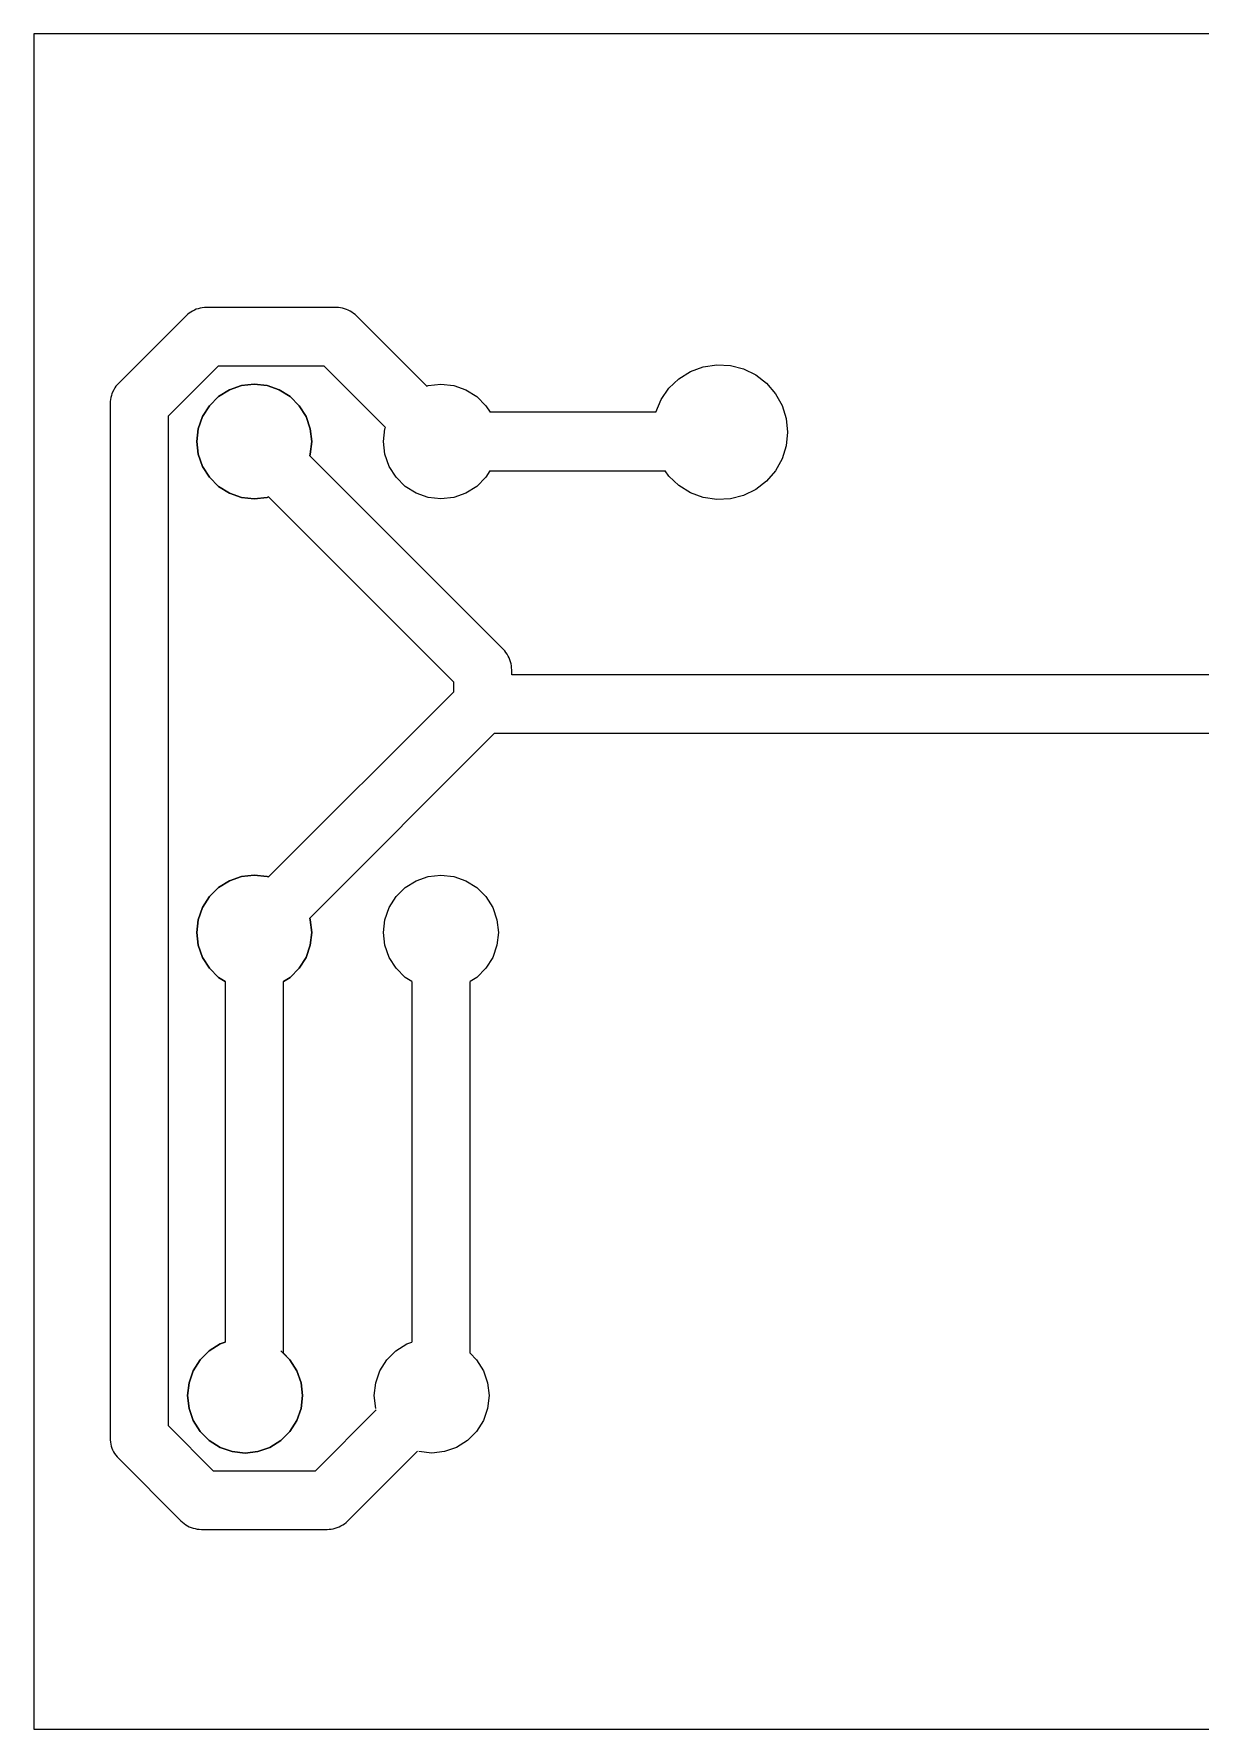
# Model space of a CAD drawing. Header units: millimetres. Extents: x -56 to -24, y 18.5 to 41.7.
# Drawn here: x -55.97 to -39.98, y 18.46 to 41.7 of the extents above; entities that cross this region are included whole.
import ezdxf

# ---------------------------------------------------------------- set-up
doc = ezdxf.new("R2010")
doc.units = ezdxf.units.MM
doc.header["$MEASUREMENT"] = 0
doc.layers.add('boardoutline', color=7, linetype='Continuous')
doc.layers.add('Solder Tracks', color=7, linetype='Continuous')

msp = doc.modelspace()

# ---------------------------------------------------------------- hatches: boundary and pattern name
at = {"layer": 'boardoutline', "true_color": 0x373435}
h = msp.add_hatch(color=250, dxfattribs=at)
edge = h.paths.add_edge_path()
edge.add_spline(control_points=[(-55.9706, 23.964), (-55.9706, 23.964), (-55.9706, 23.964), (-55.9706, 23.964)], knot_values=[0, 0, 0, 0, 1, 1, 1, 1], degree=3, periodic=1)

# ---------------------------------------------------------------- linework, layer by layer
at = {"layer": 'boardoutline', "color": 250, "lineweight": 9}
for points in [[(-23.9818, 41.7034), (-23.9818, 41.7034), (-55.9706, 41.7034), (-55.9706, 41.7034)], [(-55.9706, 41.7034), (-55.9706, 41.7034), (-55.9706, 23.964), (-55.9706, 23.964)], [(-55.9706, 23.964), (-55.9706, 23.964), (-55.9706, 18.4624), (-55.9706, 18.4624)], [(-55.9706, 23.964), (-55.9706, 23.964), (-55.9706, 23.964), (-55.9706, 23.964)], [(-55.9706, 18.4624), (-55.9706, 18.4624), (-23.9818, 18.4624), (-23.9818, 18.4624)]]:
    msp.add_open_spline(points, degree=3, dxfattribs=at)
msp.add_open_spline([(-49.4179, 32.9143), (-49.4179, 32.9143), (-31.4269, 32.9143), (-31.4269, 32.9143), (-31.4269, 32.9143), (-31.3959, 32.9133), (-31.3959, 32.9133), (-31.3959, 32.9133), (-31.3679, 32.9103), (-31.3679, 32.9103), (-31.3679, 32.9103), (-31.3399, 32.9043), (-31.3399, 32.9043), (-31.3399, 32.9043), (-31.3129, 32.8973), (-31.3129, 32.8973), (-31.3129, 32.8973), (-31.2859, 32.8883), (-31.2859, 32.8883), (-31.2859, 32.8883), (-31.2599, 32.8773), (-31.2599, 32.8773), (-31.2599, 32.8773), (-31.2339, 32.8653), (-31.2339, 32.8653), (-31.2339, 32.8653), (-31.2099, 32.8503), (-31.2099, 32.8503), (-31.2099, 32.8503), (-31.1869, 32.8343), (-31.1869, 32.8343), (-31.1869, 32.8343), (-31.1649, 32.8163), (-31.1649, 32.8163), (-31.1649, 32.8163), (-31.1439, 32.7973), (-31.1439, 32.7973), (-31.1439, 32.7973), (-28.8919, 30.5463), (-28.8919, 30.5463), (-28.8919, 30.5463), (-27.4748, 30.5463), (-27.4748, 30.5463), (-27.4748, 30.5463), (-27.4533, 30.5664), (-27.4533, 30.5664), (-27.4533, 30.5664), (-27.329, 30.6308), (-27.329, 30.6308), (-27.329, 30.6308), (-27.1919, 30.6593), (-27.1919, 30.6593), (-27.1919, 30.6593), (-27.0522, 30.6498), (-27.0522, 30.6498), (-27.0522, 30.6498), (-26.9203, 30.6029), (-26.9203, 30.6029), (-26.9203, 30.6029), (-26.8059, 30.5221), (-26.8059, 30.5221), (-26.8059, 30.5221), (-26.7175, 30.4135), (-26.7175, 30.4135), (-26.7175, 30.4135), (-26.6617, 30.2851), (-26.6617, 30.2851), (-26.6617, 30.2851), (-26.6427, 30.1464), (-26.6427, 30.1464), (-26.6427, 30.1464), (-26.6617, 30.0077), (-26.6617, 30.0077), (-26.6617, 30.0077), (-26.7175, 29.8793), (-26.7175, 29.8793), (-26.7175, 29.8793), (-26.8059, 29.7707), (-26.8059, 29.7707), (-26.8059, 29.7707), (-26.9203, 29.6899), (-26.9203, 29.6899), (-26.9203, 29.6899), (-27.0522, 29.643), (-27.0522, 29.643), (-27.0522, 29.643), (-27.1919, 29.6335), (-27.1919, 29.6335), (-27.1919, 29.6335), (-27.329, 29.662), (-27.329, 29.662), (-27.329, 29.662), (-27.4533, 29.7264), (-27.4533, 29.7264), (-27.4533, 29.7264), (-27.4746, 29.7463), (-27.4746, 29.7463), (-27.4746, 29.7463), (-29.0579, 29.7463), (-29.0579, 29.7463), (-29.0579, 29.7463), (-29.0889, 29.7473), (-29.0889, 29.7473), (-29.0889, 29.7473), (-29.1169, 29.7503), (-29.1169, 29.7503), (-29.1169, 29.7503), (-29.1449, 29.7563), (-29.1449, 29.7563), (-29.1449, 29.7563), (-29.1719, 29.7633), (-29.1719, 29.7633), (-29.1719, 29.7633), (-29.1989, 29.7723), (-29.1989, 29.7723), (-29.1989, 29.7723), (-29.2249, 29.7833), (-29.2249, 29.7833), (-29.2249, 29.7833), (-29.2509, 29.7953), (-29.2509, 29.7953), (-29.2509, 29.7953), (-29.2749, 29.8103), (-29.2749, 29.8103), (-29.2749, 29.8103), (-29.2979, 29.8263), (-29.2979, 29.8263), (-29.2979, 29.8263), (-29.3199, 29.8443), (-29.3199, 29.8443), (-29.3199, 29.8443), (-29.3409, 29.8633), (-29.3409, 29.8633), (-29.3409, 29.8633), (-31.5929, 32.1143), (-31.5929, 32.1143), (-31.5929, 32.1143), (-49.6519, 32.1143), (-49.6519, 32.1143), (-49.6519, 32.1143), (-52.187, 29.5792), (-52.187, 29.5792), (-52.187, 29.5792), (-52.1801, 29.5596), (-52.1801, 29.5596), (-52.1801, 29.5596), (-52.1604, 29.3844), (-52.1604, 29.3844), (-52.1604, 29.3844), (-52.1801, 29.2092), (-52.1801, 29.2092), (-52.1801, 29.2092), (-52.2383, 29.0428), (-52.2383, 29.0428), (-52.2383, 29.0428), (-52.3321, 28.8935), (-52.3321, 28.8935), (-52.3321, 28.8935), (-52.4568, 28.7688), (-52.4568, 28.7688), (-52.4568, 28.7688), (-52.5479, 28.7116), (-52.5479, 28.7116), (-52.5479, 28.7116), (-52.5479, 23.6141), (-52.5479, 23.6141), (-52.5479, 23.6141), (-52.4591, 23.5253), (-52.4591, 23.5253), (-52.4591, 23.5253), (-52.3653, 23.376), (-52.3653, 23.376), (-52.3653, 23.376), (-52.3071, 23.2096), (-52.3071, 23.2096), (-52.3071, 23.2096), (-52.2874, 23.0344), (-52.2874, 23.0344), (-52.2874, 23.0344), (-52.3071, 22.8592), (-52.3071, 22.8592), (-52.3071, 22.8592), (-52.3653, 22.6927), (-52.3653, 22.6927), (-52.3653, 22.6927), (-52.4591, 22.5434), (-52.4591, 22.5434), (-52.4591, 22.5434), (-52.5838, 22.4188), (-52.5838, 22.4188), (-52.5838, 22.4188), (-52.7331, 22.325), (-52.7331, 22.325), (-52.7331, 22.325), (-52.8995, 22.2667), (-52.8995, 22.2667), (-52.8995, 22.2667), (-53.0748, 22.247), (-53.0748, 22.247), (-53.0748, 22.247), (-53.25, 22.2667), (-53.25, 22.2667), (-53.25, 22.2667), (-53.4164, 22.325), (-53.4164, 22.325), (-53.4164, 22.325), (-53.5657, 22.4188), (-53.5657, 22.4188), (-53.5657, 22.4188), (-53.6904, 22.5434), (-53.6904, 22.5434), (-53.6904, 22.5434), (-53.7842, 22.6927), (-53.7842, 22.6927), (-53.7842, 22.6927), (-53.8424, 22.8592), (-53.8424, 22.8592), (-53.8424, 22.8592), (-53.8622, 23.0344), (-53.8622, 23.0344), (-53.8622, 23.0344), (-53.8424, 23.2096), (-53.8424, 23.2096), (-53.8424, 23.2096), (-53.7842, 23.376), (-53.7842, 23.376), (-53.7842, 23.376), (-53.6904, 23.5253), (-53.6904, 23.5253), (-53.6904, 23.5253), (-53.5657, 23.65), (-53.5657, 23.65), (-53.5657, 23.65), (-53.4164, 23.7438), (-53.4164, 23.7438), (-53.4164, 23.7438), (-53.3479, 23.7678), (-53.3479, 23.7678), (-53.3479, 23.7678), (-53.3479, 28.7118), (-53.3479, 28.7118), (-53.3479, 28.7118), (-53.4387, 28.7688), (-53.4387, 28.7688), (-53.4387, 28.7688), (-53.5634, 28.8935), (-53.5634, 28.8935), (-53.5634, 28.8935), (-53.6572, 29.0428), (-53.6572, 29.0428), (-53.6572, 29.0428), (-53.7154, 29.2092), (-53.7154, 29.2092), (-53.7154, 29.2092), (-53.7352, 29.3844), (-53.7352, 29.3844), (-53.7352, 29.3844), (-53.7154, 29.5596), (-53.7154, 29.5596), (-53.7154, 29.5596), (-53.6572, 29.726), (-53.6572, 29.726), (-53.6572, 29.726), (-53.5634, 29.8753), (-53.5634, 29.8753), (-53.5634, 29.8753), (-53.4387, 30), (-53.4387, 30), (-53.4387, 30), (-53.2894, 30.0938), (-53.2894, 30.0938), (-53.2894, 30.0938), (-53.123, 30.1521), (-53.123, 30.1521), (-53.123, 30.1521), (-52.9478, 30.1718), (-52.9478, 30.1718), (-52.9478, 30.1718), (-52.7725, 30.1521), (-52.7725, 30.1521), (-52.7725, 30.1521), (-52.7529, 30.1453), (-52.7529, 30.1453), (-52.7529, 30.1453), (-50.2179, 32.6803), (-50.2179, 32.6803), (-50.2179, 32.6803), (-50.2179, 32.8183), (-50.2179, 32.8183), (-50.2179, 32.8183), (-52.7533, 35.3545), (-52.7533, 35.3545), (-52.7533, 35.3545), (-52.7725, 35.3478), (-52.7725, 35.3478), (-52.7725, 35.3478), (-52.9478, 35.328), (-52.9478, 35.328), (-52.9478, 35.328), (-53.123, 35.3478), (-53.123, 35.3478), (-53.123, 35.3478), (-53.2894, 35.406), (-53.2894, 35.406), (-53.2894, 35.406), (-53.4387, 35.4998), (-53.4387, 35.4998), (-53.4387, 35.4998), (-53.5634, 35.6245), (-53.5634, 35.6245), (-53.5634, 35.6245), (-53.6572, 35.7738), (-53.6572, 35.7738), (-53.6572, 35.7738), (-53.7154, 35.9402), (-53.7154, 35.9402), (-53.7154, 35.9402), (-53.7352, 36.1154), (-53.7352, 36.1154), (-53.7352, 36.1154), (-53.7154, 36.2906), (-53.7154, 36.2906), (-53.7154, 36.2906), (-53.6572, 36.4571), (-53.6572, 36.4571), (-53.6572, 36.4571), (-53.5634, 36.6063), (-53.5634, 36.6063), (-53.5634, 36.6063), (-53.4387, 36.731), (-53.4387, 36.731), (-53.4387, 36.731), (-53.2894, 36.8248), (-53.2894, 36.8248), (-53.2894, 36.8248), (-53.123, 36.8831), (-53.123, 36.8831), (-53.123, 36.8831), (-52.9478, 36.9028), (-52.9478, 36.9028), (-52.9478, 36.9028), (-52.7725, 36.8831), (-52.7725, 36.8831), (-52.7725, 36.8831), (-52.6061, 36.8248), (-52.6061, 36.8248), (-52.6061, 36.8248), (-52.4568, 36.731), (-52.4568, 36.731), (-52.4568, 36.731), (-52.3321, 36.6063), (-52.3321, 36.6063), (-52.3321, 36.6063), (-52.2383, 36.4571), (-52.2383, 36.4571), (-52.2383, 36.4571), (-52.1801, 36.2906), (-52.1801, 36.2906), (-52.1801, 36.2906), (-52.1604, 36.1154), (-52.1604, 36.1154), (-52.1604, 36.1154), (-52.1801, 35.9402), (-52.1801, 35.9402), (-52.1801, 35.9402), (-52.1871, 35.9203), (-52.1871, 35.9203), (-52.1871, 35.9203), (-49.5349, 33.2673), (-49.5349, 33.2673), (-49.5349, 33.2673), (-49.5139, 33.2443), (-49.5139, 33.2443), (-49.5139, 33.2443), (-49.4959, 33.2223), (-49.4959, 33.2223), (-49.4959, 33.2223), (-49.4799, 33.1983), (-49.4799, 33.1983), (-49.4799, 33.1983), (-49.4659, 33.1743), (-49.4659, 33.1743), (-49.4659, 33.1743), (-49.4529, 33.1493), (-49.4529, 33.1493), (-49.4529, 33.1493), (-49.4429, 33.1233), (-49.4429, 33.1233), (-49.4429, 33.1233), (-49.4339, 33.0963), (-49.4339, 33.0963), (-49.4339, 33.0963), (-49.4269, 33.0683), (-49.4269, 33.0683), (-49.4269, 33.0683), (-49.4219, 33.0403), (-49.4219, 33.0403), (-49.4219, 33.0403), (-49.4189, 33.0123), (-49.4189, 33.0123), (-49.4189, 33.0123), (-49.4179, 32.9843), (-49.4179, 32.9843), (-49.4179, 32.9843), (-49.4179, 32.9143), (-49.4179, 32.9143)], degree=3, knots=[0, 0, 0, 0, 0.0074074, 0.0074074, 0.0074074, 0.0148148, 0.0148148, 0.0148148, 0.0222222, 0.0222222, 0.0222222, 0.0296296, 0.0296296, 0.0296296, 0.037037, 0.037037, 0.037037, 0.0444444, 0.0444444, 0.0444444, 0.0518519, 0.0518519, 0.0518519, 0.0592593, 0.0592593, 0.0592593, 0.0666667, 0.0666667, 0.0666667, 0.0740741, 0.0740741, 0.0740741, 0.0814815, 0.0814815, 0.0814815, 0.0888889, 0.0888889, 0.0888889, 0.0962963, 0.0962963, 0.0962963, 0.1037037, 0.1037037, 0.1037037, 0.1111111, 0.1111111, 0.1111111, 0.1185185, 0.1185185, 0.1185185, 0.1259259, 0.1259259, 0.1259259, 0.1333333, 0.1333333, 0.1333333, 0.1407407, 0.1407407, 0.1407407, 0.1481481, 0.1481481, 0.1481481, 0.1555556, 0.1555556, 0.1555556, 0.162963, 0.162963, 0.162963, 0.1703704, 0.1703704, 0.1703704, 0.1777778, 0.1777778, 0.1777778, 0.1851852, 0.1851852, 0.1851852, 0.1925926, 0.1925926, 0.1925926, 0.2, 0.2, 0.2, 0.2074074, 0.2074074, 0.2074074, 0.2148148, 0.2148148, 0.2148148, 0.2222222, 0.2222222, 0.2222222, 0.2296296, 0.2296296, 0.2296296, 0.237037, 0.237037, 0.237037, 0.2444444, 0.2444444, 0.2444444, 0.2518519, 0.2518519, 0.2518519, 0.2592593, 0.2592593, 0.2592593, 0.2666667, 0.2666667, 0.2666667, 0.2740741, 0.2740741, 0.2740741, 0.2814815, 0.2814815, 0.2814815, 0.2888889, 0.2888889, 0.2888889, 0.2962963, 0.2962963, 0.2962963, 0.3037037, 0.3037037, 0.3037037, 0.3111111, 0.3111111, 0.3111111, 0.3185185, 0.3185185, 0.3185185, 0.3259259, 0.3259259, 0.3259259, 0.3333333, 0.3333333, 0.3333333, 0.3407407, 0.3407407, 0.3407407, 0.3481481, 0.3481481, 0.3481481, 0.3555556, 0.3555556, 0.3555556, 0.362963, 0.362963, 0.362963, 0.3703704, 0.3703704, 0.3703704, 0.3777778, 0.3777778, 0.3777778, 0.3851852, 0.3851852, 0.3851852, 0.3925926, 0.3925926, 0.3925926, 0.4, 0.4, 0.4, 0.4074074, 0.4074074, 0.4074074, 0.4148148, 0.4148148, 0.4148148, 0.4222222, 0.4222222, 0.4222222, 0.4296296, 0.4296296, 0.4296296, 0.437037, 0.437037, 0.437037, 0.4444444, 0.4444444, 0.4444444, 0.4518519, 0.4518519, 0.4518519, 0.4592593, 0.4592593, 0.4592593, 0.4666667, 0.4666667, 0.4666667, 0.4740741, 0.4740741, 0.4740741, 0.4814815, 0.4814815, 0.4814815, 0.4888889, 0.4888889, 0.4888889, 0.4962963, 0.4962963, 0.4962963, 0.5037037, 0.5037037, 0.5037037, 0.5111111, 0.5111111, 0.5111111, 0.5185185, 0.5185185, 0.5185185, 0.5259259, 0.5259259, 0.5259259, 0.5333333, 0.5333333, 0.5333333, 0.5407407, 0.5407407, 0.5407407, 0.5481481, 0.5481481, 0.5481481, 0.5555556, 0.5555556, 0.5555556, 0.562963, 0.562963, 0.562963, 0.5703704, 0.5703704, 0.5703704, 0.5777778, 0.5777778, 0.5777778, 0.5851852, 0.5851852, 0.5851852, 0.5925926, 0.5925926, 0.5925926, 0.6, 0.6, 0.6, 0.6074074, 0.6074074, 0.6074074, 0.6148148, 0.6148148, 0.6148148, 0.6222222, 0.6222222, 0.6222222, 0.6296296, 0.6296296, 0.6296296, 0.637037, 0.637037, 0.637037, 0.6444444, 0.6444444, 0.6444444, 0.6518519, 0.6518519, 0.6518519, 0.6592593, 0.6592593, 0.6592593, 0.6666667, 0.6666667, 0.6666667, 0.6740741, 0.6740741, 0.6740741, 0.6814815, 0.6814815, 0.6814815, 0.6888889, 0.6888889, 0.6888889, 0.6962963, 0.6962963, 0.6962963, 0.7037037, 0.7037037, 0.7037037, 0.7111111, 0.7111111, 0.7111111, 0.7185185, 0.7185185, 0.7185185, 0.7259259, 0.7259259, 0.7259259, 0.7333333, 0.7333333, 0.7333333, 0.7407407, 0.7407407, 0.7407407, 0.7481481, 0.7481481, 0.7481481, 0.7555556, 0.7555556, 0.7555556, 0.762963, 0.762963, 0.762963, 0.7703704, 0.7703704, 0.7703704, 0.7777778, 0.7777778, 0.7777778, 0.7851852, 0.7851852, 0.7851852, 0.7925926, 0.7925926, 0.7925926, 0.8, 0.8, 0.8, 0.8074074, 0.8074074, 0.8074074, 0.8148148, 0.8148148, 0.8148148, 0.8222222, 0.8222222, 0.8222222, 0.8296296, 0.8296296, 0.8296296, 0.837037, 0.837037, 0.837037, 0.8444444, 0.8444444, 0.8444444, 0.8518519, 0.8518519, 0.8518519, 0.8592593, 0.8592593, 0.8592593, 0.8666667, 0.8666667, 0.8666667, 0.8740741, 0.8740741, 0.8740741, 0.8814815, 0.8814815, 0.8814815, 0.8888889, 0.8888889, 0.8888889, 0.8962963, 0.8962963, 0.8962963, 0.9037037, 0.9037037, 0.9037037, 0.9111111, 0.9111111, 0.9111111, 0.9185185, 0.9185185, 0.9185185, 0.9259259, 0.9259259, 0.9259259, 0.9333333, 0.9333333, 0.9333333, 0.9407407, 0.9407407, 0.9407407, 0.9481481, 0.9481481, 0.9481481, 0.9555556, 0.9555556, 0.9555556, 0.962963, 0.962963, 0.962963, 0.9703704, 0.9703704, 0.9703704, 0.9777778, 0.9777778, 0.9777778, 0.9851852, 0.9851852, 0.9851852, 0.9925926, 0.9925926, 0.9925926, 1, 1, 1, 1], dxfattribs=at)
at = {"layer": 'Solder Tracks', "color": 250, "lineweight": 9}
for points in [[(-53.8189, 37.8903), (-53.8189, 37.8903), (-53.8429, 37.8743), (-53.8429, 37.8743)], [(-53.7949, 37.9043), (-53.7949, 37.9043), (-53.8189, 37.8903), (-53.8189, 37.8903)], [(-53.7699, 37.9173), (-53.7699, 37.9173), (-53.7949, 37.9043), (-53.7949, 37.9043)], [(-53.7439, 37.9273), (-53.7439, 37.9273), (-53.7699, 37.9173), (-53.7699, 37.9173)], [(-53.7169, 37.9363), (-53.7169, 37.9363), (-53.7439, 37.9273), (-53.7439, 37.9273)], [(-53.6889, 37.9433), (-53.6889, 37.9433), (-53.7169, 37.9363), (-53.7169, 37.9363)], [(-53.6609, 37.9483), (-53.6609, 37.9483), (-53.6889, 37.9433), (-53.6889, 37.9433)], [(-53.6329, 37.9513), (-53.6329, 37.9513), (-53.6609, 37.9483), (-53.6609, 37.9483)], [(-53.6049, 37.9523), (-53.6049, 37.9523), (-53.6329, 37.9513), (-53.6329, 37.9513)], [(-51.8259, 37.9523), (-51.8259, 37.9523), (-53.6049, 37.9523), (-53.6049, 37.9523)], [(-51.7949, 37.9513), (-51.7949, 37.9513), (-51.8259, 37.9523), (-51.8259, 37.9523)], [(-51.7669, 37.9483), (-51.7669, 37.9483), (-51.7949, 37.9513), (-51.7949, 37.9513)], [(-51.7389, 37.9423), (-51.7389, 37.9423), (-51.7669, 37.9483), (-51.7669, 37.9483)], [(-51.7109, 37.9353), (-51.7109, 37.9353), (-51.7389, 37.9423), (-51.7389, 37.9423)], [(-51.6849, 37.9263), (-51.6849, 37.9263), (-51.7109, 37.9353), (-51.7109, 37.9353)], [(-51.6589, 37.9153), (-51.6589, 37.9153), (-51.6849, 37.9263), (-51.6849, 37.9263)], [(-51.6329, 37.9033), (-51.6329, 37.9033), (-51.6589, 37.9153), (-51.6589, 37.9153)], [(-51.6089, 37.8883), (-51.6089, 37.8883), (-51.6329, 37.9033), (-51.6329, 37.9033)], [(-51.5859, 37.8723), (-51.5859, 37.8723), (-51.6089, 37.8883), (-51.6089, 37.8883)], [(-53.8879, 37.8353), (-53.8879, 37.8353), (-54.8079, 36.9153), (-54.8079, 36.9153)], [(-53.8649, 37.8563), (-53.8649, 37.8563), (-53.8879, 37.8353), (-53.8879, 37.8353)], [(-53.8429, 37.8743), (-53.8429, 37.8743), (-53.8649, 37.8563), (-53.8649, 37.8563)], [(-51.5639, 37.8543), (-51.5639, 37.8543), (-51.5859, 37.8723), (-51.5859, 37.8723)], [(-51.5429, 37.8353), (-51.5429, 37.8353), (-51.5639, 37.8543), (-51.5639, 37.8543)], [(-50.5835, 36.8759), (-50.5835, 36.8759), (-51.5429, 37.8353), (-51.5429, 37.8353)], [(-54.1249, 36.4663), (-54.1249, 36.4663), (-53.4389, 37.1523), (-53.4389, 37.1523)], [(-53.4389, 37.1523), (-53.4389, 37.1523), (-51.9919, 37.1523), (-51.9919, 37.1523)], [(-51.9919, 37.1523), (-51.9919, 37.1523), (-51.149, 36.3094), (-51.149, 36.3094)], [(-47.2607, 36.8449), (-47.2607, 36.8449), (-47.1251, 36.9739), (-47.1251, 36.9739)], [(-47.1251, 36.9739), (-47.1251, 36.9739), (-46.9662, 37.0729), (-46.9662, 37.0729)], [(-46.9662, 37.0729), (-46.9662, 37.0729), (-46.7907, 37.1379), (-46.7907, 37.1379)], [(-46.7907, 37.1379), (-46.7907, 37.1379), (-46.6057, 37.1662), (-46.6057, 37.1662)], [(-46.6057, 37.1662), (-46.6057, 37.1662), (-46.4188, 37.1568), (-46.4188, 37.1568)], [(-46.4188, 37.1568), (-46.4188, 37.1568), (-46.2376, 37.1098), (-46.2376, 37.1098)], [(-46.2376, 37.1098), (-46.2376, 37.1098), (-46.0696, 37.0274), (-46.0696, 37.0274)], [(-46.0696, 37.0274), (-46.0696, 37.0274), (-45.9216, 36.9129), (-45.9216, 36.9129)], [(-54.9079, 36.7473), (-54.9079, 36.7473), (-54.9159, 36.7193), (-54.9159, 36.7193)], [(-54.8999, 36.7733), (-54.8999, 36.7733), (-54.9079, 36.7473), (-54.9079, 36.7473)], [(-54.8759, 36.8253), (-54.8759, 36.8253), (-54.8999, 36.7733), (-54.8999, 36.7733)], [(-54.8619, 36.8493), (-54.8619, 36.8493), (-54.8759, 36.8253), (-54.8759, 36.8253)], [(-54.8459, 36.8723), (-54.8459, 36.8723), (-54.8619, 36.8493), (-54.8619, 36.8493)], [(-54.8269, 36.8943), (-54.8269, 36.8943), (-54.8459, 36.8723), (-54.8459, 36.8723)], [(-54.8079, 36.9153), (-54.8079, 36.9153), (-54.8269, 36.8943), (-54.8269, 36.8943)], [(-53.5634, 36.6063), (-53.5634, 36.6063), (-53.4387, 36.731), (-53.4387, 36.731)], [(-53.4387, 36.731), (-53.4387, 36.731), (-53.2894, 36.8248), (-53.2894, 36.8248)], [(-53.2894, 36.8248), (-53.2894, 36.8248), (-53.123, 36.8831), (-53.123, 36.8831)], [(-53.123, 36.8831), (-53.123, 36.8831), (-52.9478, 36.9028), (-52.9478, 36.9028)], [(-52.9478, 36.9028), (-52.9478, 36.9028), (-52.7725, 36.8831), (-52.7725, 36.8831)], [(-52.7725, 36.8831), (-52.7725, 36.8831), (-52.6061, 36.8248), (-52.6061, 36.8248)], [(-52.6061, 36.8248), (-52.6061, 36.8248), (-52.4568, 36.731), (-52.4568, 36.731)], [(-52.4568, 36.731), (-52.4568, 36.731), (-52.3321, 36.6063), (-52.3321, 36.6063)], [(-50.5835, 36.8759), (-50.5835, 36.8759), (-50.5631, 36.8831), (-50.5631, 36.8831)], [(-50.5631, 36.8831), (-50.5631, 36.8831), (-50.3879, 36.9028), (-50.3879, 36.9028)], [(-50.3879, 36.9028), (-50.3879, 36.9028), (-50.2127, 36.8831), (-50.2127, 36.8831)], [(-50.2127, 36.8831), (-50.2127, 36.8831), (-50.0463, 36.8248), (-50.0463, 36.8248)], [(-50.0463, 36.8248), (-50.0463, 36.8248), (-49.897, 36.731), (-49.897, 36.731)], [(-49.897, 36.731), (-49.897, 36.731), (-49.7723, 36.6063), (-49.7723, 36.6063)], [(-47.3677, 36.6913), (-47.3677, 36.6913), (-47.2607, 36.8449), (-47.2607, 36.8449)], [(-45.9216, 36.9129), (-45.9216, 36.9129), (-45.7997, 36.7708), (-45.7997, 36.7708)], [(-45.7997, 36.7708), (-45.7997, 36.7708), (-45.7088, 36.6072), (-45.7088, 36.6072)], [(-54.9239, 36.6633), (-54.9239, 36.6633), (-54.9259, 36.6323), (-54.9259, 36.6323)], [(-54.9259, 36.6323), (-54.9259, 36.6323), (-54.9259, 22.4543), (-54.9259, 22.4543)], [(-54.9209, 36.6913), (-54.9209, 36.6913), (-54.9239, 36.6633), (-54.9239, 36.6633)], [(-54.9159, 36.7193), (-54.9159, 36.7193), (-54.9209, 36.6913), (-54.9209, 36.6913)], [(-53.6572, 36.4571), (-53.6572, 36.4571), (-53.5634, 36.6063), (-53.5634, 36.6063)], [(-52.3321, 36.6063), (-52.3321, 36.6063), (-52.2383, 36.4571), (-52.2383, 36.4571)], [(-49.7723, 36.6063), (-49.7723, 36.6063), (-49.7151, 36.5153), (-49.7151, 36.5153)], [(-47.4423, 36.5153), (-47.4423, 36.5153), (-49.7151, 36.5153), (-49.7151, 36.5153)], [(-47.4415, 36.5193), (-47.4415, 36.5193), (-47.3677, 36.6913), (-47.3677, 36.6913)], [(-45.7088, 36.6072), (-45.7088, 36.6072), (-45.6528, 36.4286), (-45.6528, 36.4286)], [(-54.1249, 22.6203), (-54.1249, 22.6203), (-54.1249, 36.4663), (-54.1249, 36.4663)], [(-53.7352, 36.1154), (-53.7352, 36.1154), (-53.7154, 36.2906), (-53.7154, 36.2906)], [(-53.7154, 36.2906), (-53.7154, 36.2906), (-53.6572, 36.4571), (-53.6572, 36.4571)], [(-52.2383, 36.4571), (-52.2383, 36.4571), (-52.1801, 36.2906), (-52.1801, 36.2906)], [(-52.1801, 36.2906), (-52.1801, 36.2906), (-52.1604, 36.1154), (-52.1604, 36.1154)], [(-51.1753, 36.1154), (-51.1753, 36.1154), (-51.1556, 36.2906), (-51.1556, 36.2906)], [(-51.1556, 36.2906), (-51.1556, 36.2906), (-51.149, 36.3094), (-51.149, 36.3094)], [(-45.6528, 36.4286), (-45.6528, 36.4286), (-45.6339, 36.2424), (-45.6339, 36.2424)], [(-53.7154, 35.9402), (-53.7154, 35.9402), (-53.7352, 36.1154), (-53.7352, 36.1154)], [(-52.1604, 36.1154), (-52.1604, 36.1154), (-52.1801, 35.9402), (-52.1801, 35.9402)], [(-51.1556, 35.9402), (-51.1556, 35.9402), (-51.1753, 36.1154), (-51.1753, 36.1154)], [(-45.6528, 36.0562), (-45.6528, 36.0562), (-45.7088, 35.8776), (-45.7088, 35.8776)], [(-45.6339, 36.2424), (-45.6339, 36.2424), (-45.6528, 36.0562), (-45.6528, 36.0562)], [(-53.6572, 35.7738), (-53.6572, 35.7738), (-53.7154, 35.9402), (-53.7154, 35.9402)], [(-52.1801, 35.9402), (-52.1801, 35.9402), (-52.1871, 35.9203), (-52.1871, 35.9203)], [(-49.5349, 33.2673), (-49.5349, 33.2673), (-52.1871, 35.9203), (-52.1871, 35.9203)], [(-51.0974, 35.7738), (-51.0974, 35.7738), (-51.1556, 35.9402), (-51.1556, 35.9402)], [(-45.7088, 35.8776), (-45.7088, 35.8776), (-45.7997, 35.714), (-45.7997, 35.714)], [(-53.5634, 35.6245), (-53.5634, 35.6245), (-53.6572, 35.7738), (-53.6572, 35.7738)], [(-53.4387, 35.4998), (-53.4387, 35.4998), (-53.5634, 35.6245), (-53.5634, 35.6245)], [(-51.0036, 35.6245), (-51.0036, 35.6245), (-51.0974, 35.7738), (-51.0974, 35.7738)], [(-50.8789, 35.4998), (-50.8789, 35.4998), (-51.0036, 35.6245), (-51.0036, 35.6245)], [(-49.7723, 35.6245), (-49.7723, 35.6245), (-49.897, 35.4998), (-49.897, 35.4998)], [(-49.7153, 35.7153), (-49.7153, 35.7153), (-49.7723, 35.6245), (-49.7723, 35.6245)], [(-49.7153, 35.7153), (-49.7153, 35.7153), (-47.3132, 35.7153), (-47.3132, 35.7153)], [(-47.2607, 35.6399), (-47.2607, 35.6399), (-47.3132, 35.7153), (-47.3132, 35.7153)], [(-47.1251, 35.5109), (-47.1251, 35.5109), (-47.2607, 35.6399), (-47.2607, 35.6399)], [(-45.9216, 35.572), (-45.9216, 35.572), (-46.0696, 35.4574), (-46.0696, 35.4574)], [(-45.7997, 35.714), (-45.7997, 35.714), (-45.9216, 35.572), (-45.9216, 35.572)], [(-53.2894, 35.406), (-53.2894, 35.406), (-53.4387, 35.4998), (-53.4387, 35.4998)], [(-53.123, 35.3478), (-53.123, 35.3478), (-53.2894, 35.406), (-53.2894, 35.406)], [(-52.9478, 35.328), (-52.9478, 35.328), (-53.123, 35.3478), (-53.123, 35.3478)], [(-52.7725, 35.3478), (-52.7725, 35.3478), (-52.9478, 35.328), (-52.9478, 35.328)], [(-52.7533, 35.3545), (-52.7533, 35.3545), (-52.7725, 35.3478), (-52.7725, 35.3478)], [(-52.7533, 35.3545), (-52.7533, 35.3545), (-50.2179, 32.8183), (-50.2179, 32.8183)], [(-50.7296, 35.406), (-50.7296, 35.406), (-50.8789, 35.4998), (-50.8789, 35.4998)], [(-50.5631, 35.3478), (-50.5631, 35.3478), (-50.7296, 35.406), (-50.7296, 35.406)], [(-50.3879, 35.328), (-50.3879, 35.328), (-50.5631, 35.3478), (-50.5631, 35.3478)], [(-50.2127, 35.3478), (-50.2127, 35.3478), (-50.3879, 35.328), (-50.3879, 35.328)], [(-50.0463, 35.406), (-50.0463, 35.406), (-50.2127, 35.3478), (-50.2127, 35.3478)], [(-49.897, 35.4998), (-49.897, 35.4998), (-50.0463, 35.406), (-50.0463, 35.406)], [(-46.9662, 35.4119), (-46.9662, 35.4119), (-47.1251, 35.5109), (-47.1251, 35.5109)], [(-46.7907, 35.3469), (-46.7907, 35.3469), (-46.9662, 35.4119), (-46.9662, 35.4119)], [(-46.6057, 35.3186), (-46.6057, 35.3186), (-46.7907, 35.3469), (-46.7907, 35.3469)], [(-46.4188, 35.3281), (-46.4188, 35.3281), (-46.6057, 35.3186), (-46.6057, 35.3186)], [(-46.2376, 35.375), (-46.2376, 35.375), (-46.4188, 35.3281), (-46.4188, 35.3281)], [(-46.0696, 35.4574), (-46.0696, 35.4574), (-46.2376, 35.375), (-46.2376, 35.375)], [(-49.5139, 33.2443), (-49.5139, 33.2443), (-49.5349, 33.2673), (-49.5349, 33.2673)], [(-49.4959, 33.2223), (-49.4959, 33.2223), (-49.5139, 33.2443), (-49.5139, 33.2443)], [(-49.4799, 33.1983), (-49.4799, 33.1983), (-49.4959, 33.2223), (-49.4959, 33.2223)], [(-49.4659, 33.1743), (-49.4659, 33.1743), (-49.4799, 33.1983), (-49.4799, 33.1983)], [(-49.4529, 33.1493), (-49.4529, 33.1493), (-49.4659, 33.1743), (-49.4659, 33.1743)], [(-49.4429, 33.1233), (-49.4429, 33.1233), (-49.4529, 33.1493), (-49.4529, 33.1493)], [(-49.4339, 33.0963), (-49.4339, 33.0963), (-49.4429, 33.1233), (-49.4429, 33.1233)], [(-49.4269, 33.0683), (-49.4269, 33.0683), (-49.4339, 33.0963), (-49.4339, 33.0963)], [(-49.4219, 33.0403), (-49.4219, 33.0403), (-49.4269, 33.0683), (-49.4269, 33.0683)], [(-49.4189, 33.0123), (-49.4189, 33.0123), (-49.4219, 33.0403), (-49.4219, 33.0403)], [(-49.4179, 32.9843), (-49.4179, 32.9843), (-49.4189, 33.0123), (-49.4189, 33.0123)], [(-50.2179, 32.8183), (-50.2179, 32.8183), (-50.2179, 32.6803), (-50.2179, 32.6803)], [(-49.4179, 32.9143), (-49.4179, 32.9143), (-49.4179, 32.9843), (-49.4179, 32.9843)], [(-31.4269, 32.9143), (-31.4269, 32.9143), (-49.4179, 32.9143), (-49.4179, 32.9143)], [(-50.2179, 32.6803), (-50.2179, 32.6803), (-52.7529, 30.1453), (-52.7529, 30.1453)], [(-52.187, 29.5792), (-52.187, 29.5792), (-49.6519, 32.1143), (-49.6519, 32.1143)], [(-49.6519, 32.1143), (-49.6519, 32.1143), (-31.5929, 32.1143), (-31.5929, 32.1143)], [(-53.5634, 29.8753), (-53.5634, 29.8753), (-53.4387, 30), (-53.4387, 30)], [(-53.4387, 30), (-53.4387, 30), (-53.2894, 30.0938), (-53.2894, 30.0938)], [(-53.2894, 30.0938), (-53.2894, 30.0938), (-53.123, 30.1521), (-53.123, 30.1521)], [(-53.123, 30.1521), (-53.123, 30.1521), (-52.9478, 30.1718), (-52.9478, 30.1718)], [(-52.9478, 30.1718), (-52.9478, 30.1718), (-52.7725, 30.1521), (-52.7725, 30.1521)], [(-52.7725, 30.1521), (-52.7725, 30.1521), (-52.7529, 30.1452), (-52.7529, 30.1452)], [(-51.0036, 29.8753), (-51.0036, 29.8753), (-50.8789, 30), (-50.8789, 30)], [(-50.8789, 30), (-50.8789, 30), (-50.7296, 30.0938), (-50.7296, 30.0938)], [(-50.7296, 30.0938), (-50.7296, 30.0938), (-50.5631, 30.1521), (-50.5631, 30.1521)], [(-50.5631, 30.1521), (-50.5631, 30.1521), (-50.3879, 30.1718), (-50.3879, 30.1718)], [(-50.3879, 30.1718), (-50.3879, 30.1718), (-50.2127, 30.1521), (-50.2127, 30.1521)], [(-50.2127, 30.1521), (-50.2127, 30.1521), (-50.0463, 30.0938), (-50.0463, 30.0938)], [(-50.0463, 30.0938), (-50.0463, 30.0938), (-49.897, 30), (-49.897, 30)], [(-49.897, 30), (-49.897, 30), (-49.7723, 29.8753), (-49.7723, 29.8753)], [(-53.6572, 29.726), (-53.6572, 29.726), (-53.5634, 29.8753), (-53.5634, 29.8753)], [(-51.0974, 29.726), (-51.0974, 29.726), (-51.0036, 29.8753), (-51.0036, 29.8753)], [(-49.7723, 29.8753), (-49.7723, 29.8753), (-49.6785, 29.726), (-49.6785, 29.726)], [(-53.7352, 29.3844), (-53.7352, 29.3844), (-53.7154, 29.5596), (-53.7154, 29.5596)], [(-53.7154, 29.5596), (-53.7154, 29.5596), (-53.6572, 29.726), (-53.6572, 29.726)], [(-52.187, 29.5792), (-52.187, 29.5792), (-52.1801, 29.5596), (-52.1801, 29.5596)], [(-52.1801, 29.5596), (-52.1801, 29.5596), (-52.1604, 29.3844), (-52.1604, 29.3844)], [(-51.1753, 29.3844), (-51.1753, 29.3844), (-51.1556, 29.5596), (-51.1556, 29.5596)], [(-51.1556, 29.5596), (-51.1556, 29.5596), (-51.0974, 29.726), (-51.0974, 29.726)], [(-49.6785, 29.726), (-49.6785, 29.726), (-49.6203, 29.5596), (-49.6203, 29.5596)], [(-49.6203, 29.5596), (-49.6203, 29.5596), (-49.6005, 29.3844), (-49.6005, 29.3844)], [(-53.7154, 29.2092), (-53.7154, 29.2092), (-53.7352, 29.3844), (-53.7352, 29.3844)], [(-52.1604, 29.3844), (-52.1604, 29.3844), (-52.1801, 29.2092), (-52.1801, 29.2092)], [(-51.1556, 29.2092), (-51.1556, 29.2092), (-51.1753, 29.3844), (-51.1753, 29.3844)], [(-49.6005, 29.3844), (-49.6005, 29.3844), (-49.6203, 29.2092), (-49.6203, 29.2092)], [(-53.6572, 29.0428), (-53.6572, 29.0428), (-53.7154, 29.2092), (-53.7154, 29.2092)], [(-52.1801, 29.2092), (-52.1801, 29.2092), (-52.2383, 29.0428), (-52.2383, 29.0428)], [(-51.0974, 29.0428), (-51.0974, 29.0428), (-51.1556, 29.2092), (-51.1556, 29.2092)], [(-49.6203, 29.2092), (-49.6203, 29.2092), (-49.6785, 29.0428), (-49.6785, 29.0428)], [(-53.5634, 28.8935), (-53.5634, 28.8935), (-53.6572, 29.0428), (-53.6572, 29.0428)], [(-53.4387, 28.7688), (-53.4387, 28.7688), (-53.5634, 28.8935), (-53.5634, 28.8935)], [(-52.3321, 28.8935), (-52.3321, 28.8935), (-52.4568, 28.7688), (-52.4568, 28.7688)], [(-52.2383, 29.0428), (-52.2383, 29.0428), (-52.3321, 28.8935), (-52.3321, 28.8935)], [(-51.0036, 28.8935), (-51.0036, 28.8935), (-51.0974, 29.0428), (-51.0974, 29.0428)], [(-50.8789, 28.7688), (-50.8789, 28.7688), (-51.0036, 28.8935), (-51.0036, 28.8935)], [(-49.7723, 28.8935), (-49.7723, 28.8935), (-49.897, 28.7688), (-49.897, 28.7688)], [(-49.6785, 29.0428), (-49.6785, 29.0428), (-49.7723, 28.8935), (-49.7723, 28.8935)], [(-53.3479, 28.7118), (-53.3479, 28.7118), (-53.4387, 28.7688), (-53.4387, 28.7688)], [(-53.3479, 28.7118), (-53.3479, 28.7118), (-53.3479, 23.7678), (-53.3479, 23.7678)], [(-52.4568, 28.7688), (-52.4568, 28.7688), (-52.5479, 28.7116), (-52.5479, 28.7116)], [(-52.5479, 23.6141), (-52.5479, 23.6141), (-52.5479, 28.7116), (-52.5479, 28.7116)], [(-50.7889, 28.7123), (-50.7889, 28.7123), (-50.8789, 28.7688), (-50.8789, 28.7688)], [(-50.7889, 28.7123), (-50.7889, 28.7123), (-50.7889, 23.7675), (-50.7889, 23.7675)], [(-49.897, 28.7688), (-49.897, 28.7688), (-49.9889, 28.7111), (-49.9889, 28.7111)], [(-49.9889, 23.6149), (-49.9889, 23.6149), (-49.9889, 28.7111), (-49.9889, 28.7111)], [(-53.5657, 23.65), (-53.5657, 23.65), (-53.4164, 23.7438), (-53.4164, 23.7438)], [(-53.4164, 23.7438), (-53.4164, 23.7438), (-53.3479, 23.7678), (-53.3479, 23.7678)], [(-51.0059, 23.65), (-51.0059, 23.65), (-50.8566, 23.7438), (-50.8566, 23.7438)], [(-50.8566, 23.7438), (-50.8566, 23.7438), (-50.7889, 23.7675), (-50.7889, 23.7675)], [(-53.7842, 23.376), (-53.7842, 23.376), (-53.6904, 23.5253), (-53.6904, 23.5253)], [(-53.6904, 23.5253), (-53.6904, 23.5253), (-53.5657, 23.65), (-53.5657, 23.65)], [(-52.5838, 23.65), (-52.5838, 23.65), (-52.4591, 23.5253), (-52.4591, 23.5253)], [(-52.4591, 23.5253), (-52.4591, 23.5253), (-52.3653, 23.376), (-52.3653, 23.376)], [(-51.2244, 23.376), (-51.2244, 23.376), (-51.1306, 23.5253), (-51.1306, 23.5253)], [(-51.1306, 23.5253), (-51.1306, 23.5253), (-51.0059, 23.65), (-51.0059, 23.65)], [(-49.9889, 23.6149), (-49.9889, 23.6149), (-49.8993, 23.5253), (-49.8993, 23.5253)], [(-49.8993, 23.5253), (-49.8993, 23.5253), (-49.8055, 23.376), (-49.8055, 23.376)], [(-53.8424, 23.2096), (-53.8424, 23.2096), (-53.7842, 23.376), (-53.7842, 23.376)], [(-52.3653, 23.376), (-52.3653, 23.376), (-52.3071, 23.2096), (-52.3071, 23.2096)], [(-51.2826, 23.2096), (-51.2826, 23.2096), (-51.2244, 23.376), (-51.2244, 23.376)], [(-49.8055, 23.376), (-49.8055, 23.376), (-49.7473, 23.2096), (-49.7473, 23.2096)], [(-53.8622, 23.0344), (-53.8622, 23.0344), (-53.8424, 23.2096), (-53.8424, 23.2096)], [(-53.8424, 22.8592), (-53.8424, 22.8592), (-53.8622, 23.0344), (-53.8622, 23.0344)], [(-52.3071, 23.2096), (-52.3071, 23.2096), (-52.2874, 23.0344), (-52.2874, 23.0344)], [(-52.2874, 23.0344), (-52.2874, 23.0344), (-52.3071, 22.8592), (-52.3071, 22.8592)], [(-51.3023, 23.0344), (-51.3023, 23.0344), (-51.2826, 23.2096), (-51.2826, 23.2096)], [(-51.2826, 22.8592), (-51.2826, 22.8592), (-51.3023, 23.0344), (-51.3023, 23.0344)], [(-49.7473, 23.2096), (-49.7473, 23.2096), (-49.7275, 23.0344), (-49.7275, 23.0344)], [(-49.7275, 23.0344), (-49.7275, 23.0344), (-49.7473, 22.8592), (-49.7473, 22.8592)], [(-53.7842, 22.6927), (-53.7842, 22.6927), (-53.8424, 22.8592), (-53.8424, 22.8592)], [(-52.3071, 22.8592), (-52.3071, 22.8592), (-52.3653, 22.6927), (-52.3653, 22.6927)], [(-51.2759, 22.84), (-51.2759, 22.84), (-52.1149, 22.0003), (-52.1149, 22.0003)], [(-49.7473, 22.8592), (-49.7473, 22.8592), (-49.8055, 22.6927), (-49.8055, 22.6927)], [(-53.5059, 22.0003), (-53.5059, 22.0003), (-54.1249, 22.6203), (-54.1249, 22.6203)], [(-53.6904, 22.5434), (-53.6904, 22.5434), (-53.7842, 22.6927), (-53.7842, 22.6927)], [(-52.3653, 22.6927), (-52.3653, 22.6927), (-52.4591, 22.5434), (-52.4591, 22.5434)], [(-49.8055, 22.6927), (-49.8055, 22.6927), (-49.8993, 22.5434), (-49.8993, 22.5434)], [(-54.9259, 22.4543), (-54.9259, 22.4543), (-54.9239, 22.4263), (-54.9239, 22.4263)], [(-54.9239, 22.4263), (-54.9239, 22.4263), (-54.9209, 22.3983), (-54.9209, 22.3983)], [(-54.9209, 22.3983), (-54.9209, 22.3983), (-54.9159, 22.3703), (-54.9159, 22.3703)], [(-54.9159, 22.3703), (-54.9159, 22.3703), (-54.9099, 22.3423), (-54.9099, 22.3423)], [(-54.9099, 22.3423), (-54.9099, 22.3423), (-54.8999, 22.3153), (-54.8999, 22.3153)], [(-54.8999, 22.3153), (-54.8999, 22.3153), (-54.8909, 22.2893), (-54.8909, 22.2893)], [(-53.5657, 22.4188), (-53.5657, 22.4188), (-53.6904, 22.5434), (-53.6904, 22.5434)], [(-53.4164, 22.325), (-53.4164, 22.325), (-53.5657, 22.4188), (-53.5657, 22.4188)], [(-53.25, 22.2667), (-53.25, 22.2667), (-53.4164, 22.325), (-53.4164, 22.325)], [(-52.7331, 22.325), (-52.7331, 22.325), (-52.8995, 22.2667), (-52.8995, 22.2667)], [(-52.5838, 22.4188), (-52.5838, 22.4188), (-52.7331, 22.325), (-52.7331, 22.325)], [(-52.4591, 22.5434), (-52.4591, 22.5434), (-52.5838, 22.4188), (-52.5838, 22.4188)], [(-50.1733, 22.325), (-50.1733, 22.325), (-50.3397, 22.2667), (-50.3397, 22.2667)], [(-50.024, 22.4188), (-50.024, 22.4188), (-50.1733, 22.325), (-50.1733, 22.325)], [(-49.8993, 22.5434), (-49.8993, 22.5434), (-50.024, 22.4188), (-50.024, 22.4188)], [(-54.8909, 22.2893), (-54.8909, 22.2893), (-54.8779, 22.2643), (-54.8779, 22.2643)], [(-54.8779, 22.2643), (-54.8779, 22.2643), (-54.8629, 22.2403), (-54.8629, 22.2403)], [(-54.8629, 22.2403), (-54.8629, 22.2403), (-54.8469, 22.2163), (-54.8469, 22.2163)], [(-54.8469, 22.2163), (-54.8469, 22.2163), (-54.8299, 22.1943), (-54.8299, 22.1943)], [(-54.8299, 22.1943), (-54.8299, 22.1943), (-54.8079, 22.1713), (-54.8079, 22.1713)], [(-54.8079, 22.1713), (-54.8079, 22.1713), (-53.9549, 21.3173), (-53.9549, 21.3173)], [(-53.0748, 22.247), (-53.0748, 22.247), (-53.25, 22.2667), (-53.25, 22.2667)], [(-52.8995, 22.2667), (-52.8995, 22.2667), (-53.0748, 22.247), (-53.0748, 22.247)], [(-51.6659, 21.3173), (-51.6659, 21.3173), (-50.7101, 22.2737), (-50.7101, 22.2737)], [(-50.5149, 22.247), (-50.5149, 22.247), (-50.6901, 22.2667), (-50.6901, 22.2667)], [(-50.3397, 22.2667), (-50.3397, 22.2667), (-50.5149, 22.247), (-50.5149, 22.247)], [(-52.1149, 22.0003), (-52.1149, 22.0003), (-53.5059, 22.0003), (-53.5059, 22.0003)], [(-53.9549, 21.3173), (-53.9549, 21.3173), (-53.9339, 21.2983), (-53.9339, 21.2983)], [(-53.9339, 21.2983), (-53.9339, 21.2983), (-53.9119, 21.2803), (-53.9119, 21.2803)], [(-53.9119, 21.2803), (-53.9119, 21.2803), (-53.8889, 21.2643), (-53.8889, 21.2643)], [(-53.8889, 21.2643), (-53.8889, 21.2643), (-53.8649, 21.2503), (-53.8649, 21.2503)], [(-53.8649, 21.2503), (-53.8649, 21.2503), (-53.8399, 21.2373), (-53.8399, 21.2373)], [(-53.8399, 21.2373), (-53.8399, 21.2373), (-53.8139, 21.2263), (-53.8139, 21.2263)], [(-53.8139, 21.2263), (-53.8139, 21.2263), (-53.7869, 21.2173), (-53.7869, 21.2173)], [(-53.7869, 21.2173), (-53.7869, 21.2173), (-53.7589, 21.2103), (-53.7589, 21.2103)], [(-53.7589, 21.2103), (-53.7589, 21.2103), (-53.7319, 21.2043), (-53.7319, 21.2043)], [(-53.7319, 21.2043), (-53.7319, 21.2043), (-53.7039, 21.2013), (-53.7039, 21.2013)], [(-53.7039, 21.2013), (-53.7039, 21.2013), (-53.6719, 21.2003), (-53.6719, 21.2003)], [(-53.6719, 21.2003), (-53.6719, 21.2003), (-51.9489, 21.2003), (-51.9489, 21.2003)], [(-51.9489, 21.2003), (-51.9489, 21.2003), (-51.9209, 21.2013), (-51.9209, 21.2013)], [(-51.9209, 21.2013), (-51.9209, 21.2013), (-51.8929, 21.2043), (-51.8929, 21.2043)], [(-51.8929, 21.2043), (-51.8929, 21.2043), (-51.8649, 21.2093), (-51.8649, 21.2093)], [(-51.8649, 21.2093), (-51.8649, 21.2093), (-51.8369, 21.2163), (-51.8369, 21.2163)], [(-51.8369, 21.2163), (-51.8369, 21.2163), (-51.8099, 21.2253), (-51.8099, 21.2253)], [(-51.8099, 21.2253), (-51.8099, 21.2253), (-51.7839, 21.2353), (-51.7839, 21.2353)], [(-51.7839, 21.2353), (-51.7839, 21.2353), (-51.7589, 21.2483), (-51.7589, 21.2483)], [(-51.7589, 21.2483), (-51.7589, 21.2483), (-51.7349, 21.2623), (-51.7349, 21.2623)], [(-51.7349, 21.2623), (-51.7349, 21.2623), (-51.7109, 21.2783), (-51.7109, 21.2783)], [(-51.7109, 21.2783), (-51.7109, 21.2783), (-51.6889, 21.2963), (-51.6889, 21.2963)], [(-51.6889, 21.2963), (-51.6889, 21.2963), (-51.6659, 21.3173), (-51.6659, 21.3173)]]:
    msp.add_open_spline(points, degree=3, dxfattribs=at)

doc.saveas('drawing.dxf')
